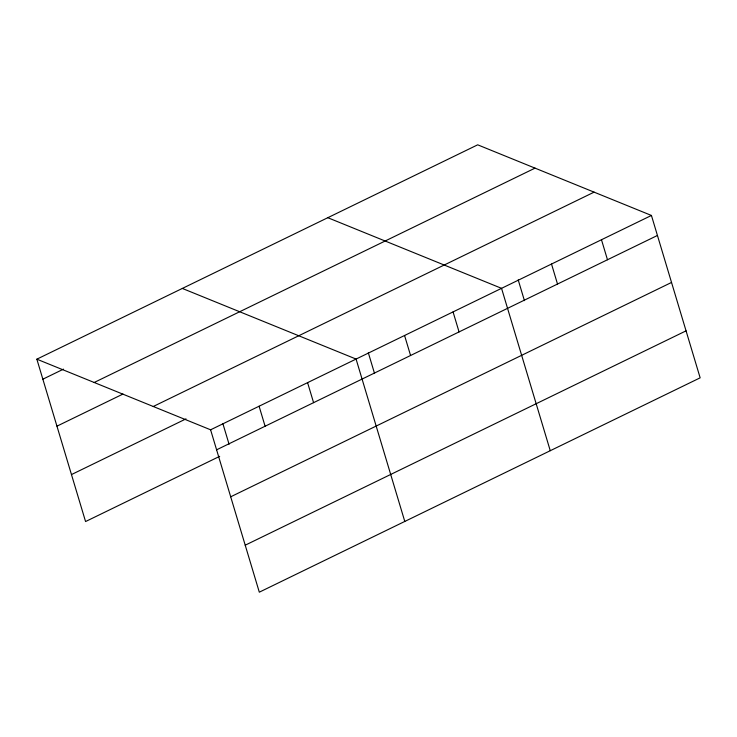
<?xml version="1.0" encoding="UTF-8"?>
<svg xmlns="http://www.w3.org/2000/svg" width="737" height="737" viewBox="0 0 737 737"><rect width="100%" height="100%" fill="white"/><g stroke="black" fill="none" stroke-linecap="round" stroke-linejoin="round"><path stroke-width="1.11" d="M36.85 359.177L477.687 144.82L651.434 215.453L700.15 377.823L259.313 592.179L210.598 429.8L36.85 359.177L85.566 521.547L219.69 456.332M42.857 379.187L63.493 369.145M94.189 382.485L535.025 168.128M56.952 426.161L122.978 394.055M153.259 406.492L594.096 192.145M71.471 474.573L185.991 418.883M210.598 429.8L651.434 215.453M216.604 449.81L657.441 235.462M230.699 496.793L671.536 282.446M245.218 545.196L686.055 330.849M327.799 217.701L501.547 288.333L550.263 450.703M182.325 288.434L356.072 359.066L404.788 521.446M601.475 239.746L607.481 259.756M551.516 264.039L557.513 284.049M518.203 279.885L524.431 300.641M453.062 311.908L459.059 331.917M404.567 335.492L410.573 355.501M368.325 352.765L374.553 373.521M307.587 382.65L313.584 402.66M259.092 406.225L265.099 426.235M222.841 423.499L229.078 444.254"/></g></svg>
